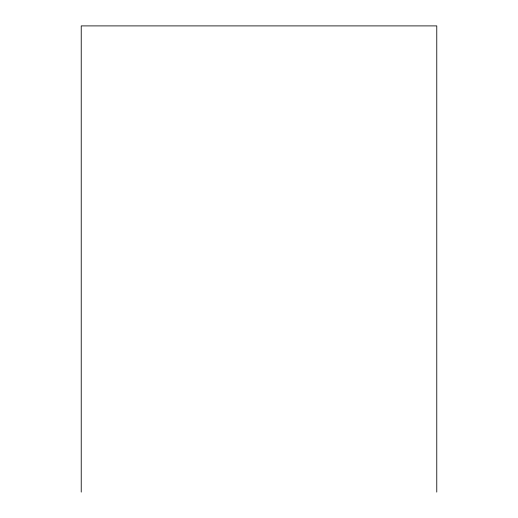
<?xml version="1.0" encoding="UTF-8"?>
<svg xmlns="http://www.w3.org/2000/svg" width="518" height="518" viewBox="0 0 518 518"><rect width="100%" height="100%" fill="white"/><g stroke="black" fill="none" stroke-linecap="round" stroke-linejoin="round"><path stroke-width="0.78" d="M436.771 492.1L436.771 25.9L81.229 25.9L81.229 492.1"/></g></svg>
